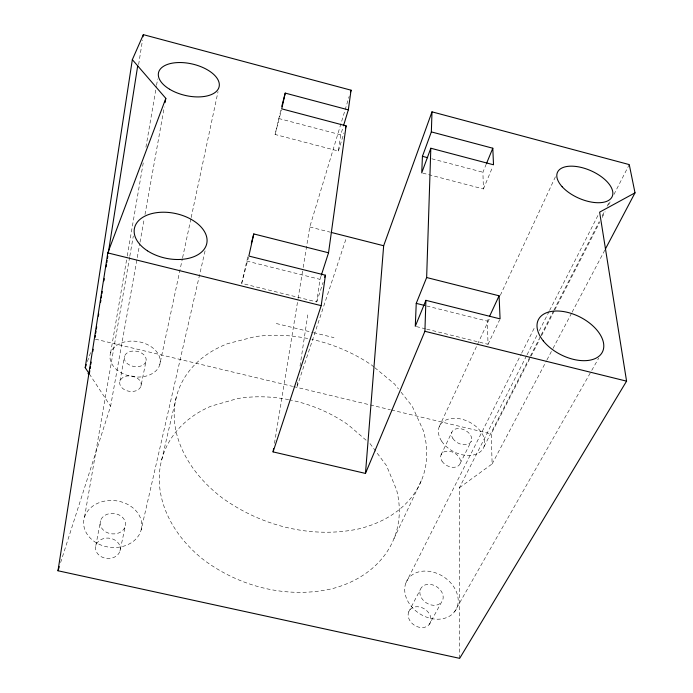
<?xml version="1.0" encoding="UTF-8"?>
<svg xmlns="http://www.w3.org/2000/svg" width="693" height="693" viewBox="0 0 693 693"><rect width="100%" height="100%" fill="white"/><g stroke="black" fill="none" stroke-linecap="round" stroke-linejoin="round"><path stroke-width="0.52" stroke-dasharray="3.46 2.6" d="M247.773 256.878L241.675 283.359L316.744 301.931L319.984 279.348L320.972 276.282M280.769 110.36L275.086 134.477L338.409 151.039L340.739 134.814L343.174 126.828M297.626 382.042L296.829 387.37L346.162 238.444M300.034 366.06L307.753 314.908M138.635 64.57L142.507 39.995M274.463 443.364L297.938 299.463M298.12 298.388L302.988 268.546M303.162 267.481L309.771 226.975L344.802 110.915M110.611 352.936L127.079 256.99M127.261 255.916L143.555 161.036M145.928 147.176L156.367 86.408M156.549 85.343L157.64 78.941M84.494 517.229L129.617 257.285M129.799 256.219L133.316 235.984M60.62 562.534L110.594 406.263L139.83 243.26M140.021 242.195L144.231 218.754M144.993 214.501L164.293 106.895M119.95 381.124L124.506 356.254M95.842 545.53L100.52 520.807M140.982 386.088A10.828 7.753 9.2 0 0 127.105 375.978A10.828 7.753 9.2 0 0 123.259 388.903A10.828 7.753 9.2 0 0 140.982 386.088L145.963 361.365A11.053 7.736 9.7 0 0 131.774 351.169A11.053 7.736 9.7 0 0 127.919 364.05A11.053 7.736 9.7 0 0 145.963 361.365M120.01 550.874A12.422 10.196 5.2 0 0 104.193 538.435A12.422 10.196 5.2 0 0 99.497 555.543A12.422 10.196 5.2 0 0 120.01 550.874L125.242 526.333A12.708 10.23 6.2 0 0 109.026 513.73A12.708 10.23 6.2 0 0 104.296 530.899A12.708 10.23 6.2 0 0 125.242 526.333M159.771 364.657A25.329 17.723 9.7 0 0 127.001 341.476A25.329 17.723 9.7 0 0 118.546 371.093A25.329 17.723 9.7 0 0 159.771 364.657L182.363 258.818M182.588 257.761L190.947 218.598M191.173 217.541L218.044 91.589M141.155 529.885A29.132 23.458 6.2 0 0 103.638 501.308A29.132 23.458 6.2 0 0 93.304 540.765A29.132 23.458 6.2 0 0 141.155 529.885L205.128 250.623M161.668 459.961L176.455 396.5M275.086 134.477L281.445 109.884M241.675 283.359L248.579 257.068M345.114 109.884L349.177 96.414M338.409 151.039L343.953 132.909M316.744 301.931L323.085 282.397M87.387 361.555L91.017 351.377M422.782 173.111L483.411 188.972L482.908 172.228L486.209 164.224M483.411 188.972L492.697 166.718M426.715 329.14L488.037 344.317L487.344 321.119L488.704 318.191M439.241 426.706L489.838 317.853M500.329 295.296L555.483 176.628M393.953 538.686L421.768 479.669M488.037 344.317L499.61 319.854M441.017 454.92L451.836 432.285M460.169 463.452L471.387 440.956M405.881 582.952L521.162 354.097M521.647 353.135L535.265 326.1M459.667 658.35L459.398 487.759L526.567 355.734M527.061 354.773L537.352 334.537M539.319 330.682L549.125 311.408M549.61 310.447L598.639 214.076M484.052 446.569L529.833 357.155M530.327 356.193L540.661 336.001M541.155 335.04L553.456 311.01M553.95 310.048L599.237 221.595M602.191 215.826L604.651 211.018M607.111 206.211L609.58 201.403M459.398 487.759L492.134 463.929L491.224 433.887L530.665 356.947M531.159 355.985L539.535 339.631M541.51 335.784L554.322 310.785M554.816 309.823L599.679 222.297M602.148 217.489L605.102 211.72M608.558 204.989L610.524 201.143M613.981 194.412L629.261 164.596M408.619 612.032L420.322 589.578M492.134 463.929L546.465 360.836M546.968 359.884L552.503 349.385M553.005 348.432L571.621 313.115M572.123 312.153L604.824 250.112M429.339 624.35A12.153 9.572 33.6 0 0 419.767 607.016A12.153 9.572 33.6 0 0 409.546 620.105A12.153 9.572 33.6 0 0 429.339 624.35L441.571 602.096A12.431 9.598 32.7 0 0 431.644 584.615A12.431 9.598 32.7 0 0 421.353 597.712A12.431 9.598 32.7 0 0 441.571 602.096M454.625 611.685A28.491 22.011 32.7 0 0 431.479 571.716A28.491 22.011 32.7 0 0 408.272 602.026A28.491 22.011 32.7 0 0 454.625 611.685L591.224 371.318M591.761 370.374L598.7 358.168M95.365 339.154L292.628 386.365M293.676 386.616L390.35 409.745M391.398 409.996L491.224 433.887M276.29 323.527L312.534 332.397M313.557 332.649L334.009 337.647M416.32 326.576L425.675 328.889M246.682 261.053L319.984 279.348M426.697 305.977L487.344 321.119M309.771 226.975L330.362 232.207M278.673 118.486L340.739 134.814M431.817 158.784L482.908 172.228M373.943 366.978L371.483 364.951A129.652 94.283 19.3 0 0 311.963 339.388M374.766 367.662L394.508 383.957L398.44 388.903M366.103 440.211L348.328 424.904A122.791 94.534 19.3 0 0 289.657 399.844M401.065 392.195L412.205 406.193L423.284 430.518A129.652 94.283 19.3 0 1 357.943 529.08C310.914 538.66 261.564 525.918 222.774 498.293A129.652 94.283 19.3 0 1 227.685 343.633L255.024 336.651A129.652 94.283 19.3 0 1 310.923 339.154M369.993 443.563L386.451 465.531L396.517 489.674A122.791 94.534 19.3 0 1 332.12 588.712C287.786 598.899 240.662 587.17 204.331 560.36A122.791 94.534 19.3 0 1 211.174 406.115L237.387 398.605A122.791 94.534 19.3 0 1 288.626 399.636M89.31 373.891L110.594 406.263M441.987 461.131A10.499 7.337 27.1 0 0 459.182 465.098A10.499 7.337 27.1 0 0 450.563 451.472A10.499 7.337 27.1 0 0 441.987 461.131M441.684 441.242A24.541 16.745 26.7 0 0 481.826 450.355A24.541 16.745 26.7 0 0 461.148 419.057A24.541 16.745 26.7 0 0 441.684 441.242M452.884 438.504A10.707 7.302 26.7 0 0 470.4 442.593A10.707 7.302 26.7 0 0 461.495 428.906A10.707 7.302 26.7 0 0 452.884 438.504"/><path stroke-width="1.04" d="M273.588 448.692L273.068 451.888L365.471 473.423L424.904 331.297L425.909 300.329L500.077 318.875L499.09 295.798L426.645 277.529L430.821 148.233L493.511 164.787L492.801 148.224L431.349 131.904L431.999 111.842L629.261 164.596L635.013 192.845L605.327 249.159M426.645 277.529L416.242 303.369L415.28 326.316L425.909 300.329M431.349 131.904L422.435 156.315L421.734 172.843L430.821 148.233M365.471 473.423L383.662 245.746L431.999 111.842M273.068 451.888L321.205 305.656L325.424 275.208L248.848 256.055L253.785 233.939L328.534 252.789L321.301 275.26M328.534 252.789L346.11 125.857L281.713 108.853L285.23 93.105L348.328 109.858L343.477 125.831M348.328 109.858L351.056 90.194L143.347 34.65L132.337 59.659L85.213 367.671L89.31 373.891L87.985 373.579M635.013 192.845L599.618 212.153L626.576 381.15L459.667 658.35L57.987 570.763L107.805 252.902L165.826 98.371L132.337 59.659M89.475 372.817L89.813 370.677M90.151 368.537L90.48 366.398M90.818 364.258L91.155 362.118M92.836 351.429L93.174 349.289M95.019 337.526L95.357 335.386M95.695 333.246L96.024 331.107M96.362 328.967L96.699 326.827M98.38 316.129L98.718 313.99M100.563 302.226L100.901 300.086M101.239 297.947L101.576 295.816M101.906 293.676L102.243 291.536M103.924 280.838L104.262 278.699M106.107 266.935L106.445 264.795M106.783 262.656L107.12 260.516M107.458 258.376L107.787 256.237M108.29 253.032L137.699 65.87M143.009 36.79L143.347 34.65M165.055 102.633L165.826 98.371M281.817 106.298L285.23 93.105M251.325 243.33L253.785 233.939M350.424 92.264L351.056 90.194M345.495 127.876L346.11 125.857M57.987 570.763L59.303 566.649M324.757 277.261L325.424 275.208M85.213 367.671L86.304 364.613M486.616 163.227L492.801 148.224M489.605 316.251L499.09 295.798M107.805 252.902L321.205 305.656M424.904 331.297L626.576 381.15M416.242 303.369L424.61 305.457M331.393 232.467L383.662 245.746M422.435 156.315L427.642 157.683M562.162 186.746A29.929 15.012 23.8 0 0 610.455 199.012A29.929 15.012 23.8 0 0 581.851 167.585A29.929 15.012 23.8 0 0 562.162 186.746M169.612 89.25A31.09 16.095 13.1 0 0 218.953 87.361A31.09 16.095 13.1 0 0 177.919 62.569A31.09 16.095 13.1 0 0 169.612 89.25M543.269 340.869A35.871 21.136 26.8 0 0 600.831 354.418A35.871 21.136 26.8 0 0 567.065 312.257A35.871 21.136 26.8 0 0 543.269 340.869M147.427 250.797A36.954 22.878 11.9 0 0 206.575 244.308A36.954 22.878 11.9 0 0 157.839 212.517A36.954 22.878 11.9 0 0 147.427 250.797"/></g></svg>
